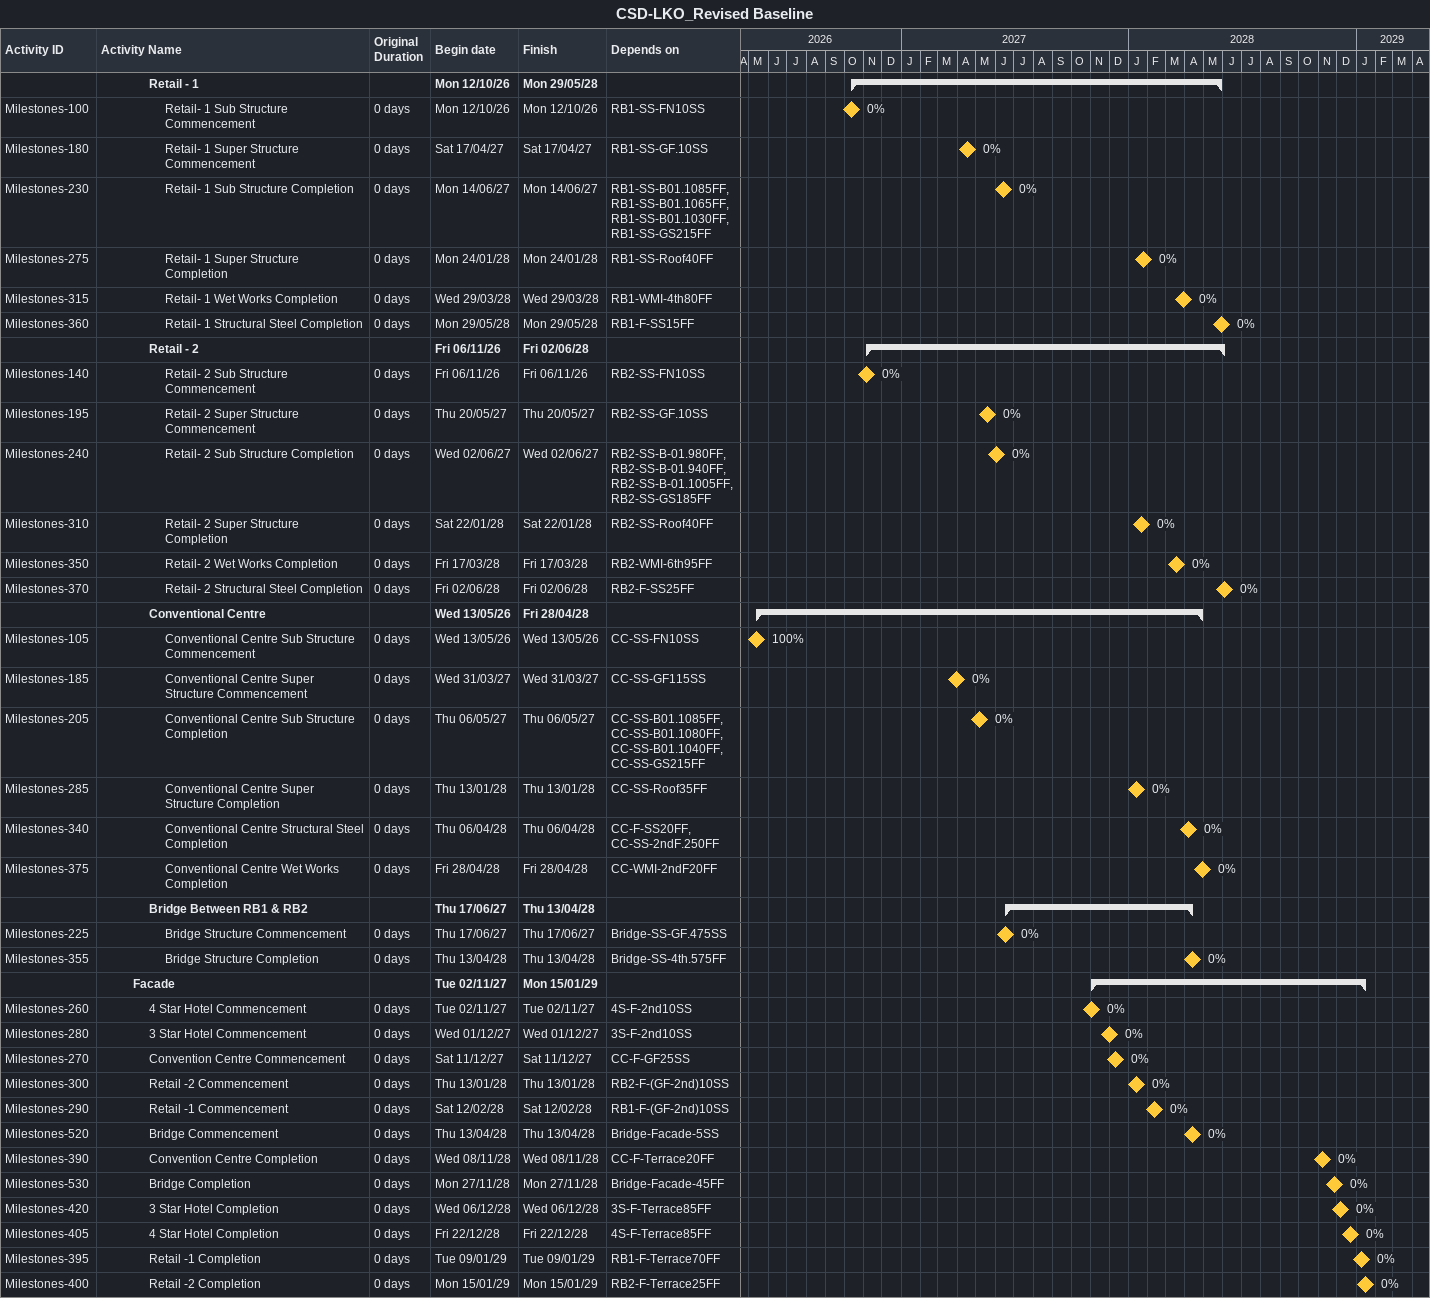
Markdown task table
CSD-LKO_Revised Baseline

| ID | Level | Task | Original duration | Start | Finish | Predecessors | % complete |
|---|---|---|---|---|---|---|---|
|  | 4 | **Retail - 1** |  | 2026-10-12 | 2028-05-29 |  |  |
| Milestones-100 | 5 | Retail- 1 Sub Structure Commencement | 0d | 2026-10-12 | 2026-10-12 | RB1-SS-FN10SS | 0 |
| Milestones-180 | 5 | Retail- 1 Super Structure Commencement | 0d | 2027-04-17 | 2027-04-17 | RB1-SS-GF.10SS | 0 |
| Milestones-230 | 5 | Retail- 1 Sub Structure Completion | 0d | 2027-06-14 | 2027-06-14 | RB1-SS-B01.1085FF, RB1-SS-B01.1065FF, RB1-SS-B01.1030FF, RB1-SS-GS215FF | 0 |
| Milestones-275 | 5 | Retail- 1 Super Structure Completion | 0d | 2028-01-24 | 2028-01-24 | RB1-SS-Roof40FF | 0 |
| Milestones-315 | 5 | Retail- 1 Wet Works Completion | 0d | 2028-03-29 | 2028-03-29 | RB1-WMI-4th80FF | 0 |
| Milestones-360 | 5 | Retail- 1 Structural Steel Completion | 0d | 2028-05-29 | 2028-05-29 | RB1-F-SS15FF | 0 |
|  | 4 | **Retail - 2** |  | 2026-11-06 | 2028-06-02 |  |  |
| Milestones-140 | 5 | Retail- 2 Sub Structure Commencement | 0d | 2026-11-06 | 2026-11-06 | RB2-SS-FN10SS | 0 |
| Milestones-195 | 5 | Retail- 2 Super Structure Commencement | 0d | 2027-05-20 | 2027-05-20 | RB2-SS-GF.10SS | 0 |
| Milestones-240 | 5 | Retail- 2 Sub Structure Completion | 0d | 2027-06-02 | 2027-06-02 | RB2-SS-B-01.980FF, RB2-SS-B-01.940FF, RB2-SS-B-01.1005FF, RB2-SS-GS185FF | 0 |
| Milestones-310 | 5 | Retail- 2 Super Structure Completion | 0d | 2028-01-22 | 2028-01-22 | RB2-SS-Roof40FF | 0 |
| Milestones-350 | 5 | Retail- 2 Wet Works Completion | 0d | 2028-03-17 | 2028-03-17 | RB2-WMI-6th95FF | 0 |
| Milestones-370 | 5 | Retail- 2 Structural Steel Completion | 0d | 2028-06-02 | 2028-06-02 | RB2-F-SS25FF | 0 |
|  | 4 | **Conventional Centre** |  | 2026-05-13 | 2028-04-28 |  |  |
| Milestones-105 | 5 | Conventional Centre Sub Structure Commencement | 0d | 2026-05-13 | 2026-05-13 | CC-SS-FN10SS | 100 |
| Milestones-185 | 5 | Conventional Centre Super Structure Commencement | 0d | 2027-03-31 | 2027-03-31 | CC-SS-GF115SS | 0 |
| Milestones-205 | 5 | Conventional Centre Sub Structure Completion | 0d | 2027-05-06 | 2027-05-06 | CC-SS-B01.1085FF, CC-SS-B01.1080FF, CC-SS-B01.1040FF, CC-SS-GS215FF | 0 |
| Milestones-285 | 5 | Conventional Centre Super Structure Completion | 0d | 2028-01-13 | 2028-01-13 | CC-SS-Roof35FF | 0 |
| Milestones-340 | 5 | Conventional Centre Structural Steel Completion | 0d | 2028-04-06 | 2028-04-06 | CC-F-SS20FF, CC-SS-2ndF.250FF | 0 |
| Milestones-375 | 5 | Conventional Centre Wet Works Completion | 0d | 2028-04-28 | 2028-04-28 | CC-WMI-2ndF20FF | 0 |
|  | 4 | **Bridge Between RB1 & RB2** |  | 2027-06-17 | 2028-04-13 |  |  |
| Milestones-225 | 5 | Bridge Structure Commencement | 0d | 2027-06-17 | 2027-06-17 | Bridge-SS-GF.475SS | 0 |
| Milestones-355 | 5 | Bridge Structure Completion | 0d | 2028-04-13 | 2028-04-13 | Bridge-SS-4th.575FF | 0 |
|  | 3 | **Facade** |  | 2027-11-02 | 2029-01-15 |  |  |
| Milestones-260 | 4 | 4 Star Hotel Commencement | 0d | 2027-11-02 | 2027-11-02 | 4S-F-2nd10SS | 0 |
| Milestones-280 | 4 | 3 Star Hotel Commencement | 0d | 2027-12-01 | 2027-12-01 | 3S-F-2nd10SS | 0 |
| Milestones-270 | 4 | Convention Centre Commencement | 0d | 2027-12-11 | 2027-12-11 | CC-F-GF25SS | 0 |
| Milestones-300 | 4 | Retail -2 Commencement | 0d | 2028-01-13 | 2028-01-13 | RB2-F-(GF-2nd)10SS | 0 |
| Milestones-290 | 4 | Retail -1 Commencement | 0d | 2028-02-12 | 2028-02-12 | RB1-F-(GF-2nd)10SS | 0 |
| Milestones-520 | 4 | Bridge Commencement | 0d | 2028-04-13 | 2028-04-13 | Bridge-Facade-5SS | 0 |
| Milestones-390 | 4 | Convention Centre Completion | 0d | 2028-11-08 | 2028-11-08 | CC-F-Terrace20FF | 0 |
| Milestones-530 | 4 | Bridge Completion | 0d | 2028-11-27 | 2028-11-27 | Bridge-Facade-45FF | 0 |
| Milestones-420 | 4 | 3 Star Hotel Completion | 0d | 2028-12-06 | 2028-12-06 | 3S-F-Terrace85FF | 0 |
| Milestones-405 | 4 | 4 Star Hotel Completion | 0d | 2028-12-22 | 2028-12-22 | 4S-F-Terrace85FF | 0 |
| Milestones-395 | 4 | Retail -1 Completion | 0d | 2029-01-09 | 2029-01-09 | RB1-F-Terrace70FF | 0 |
| Milestones-400 | 4 | Retail -2 Completion | 0d | 2029-01-15 | 2029-01-15 | RB2-F-Terrace25FF | 0 |
